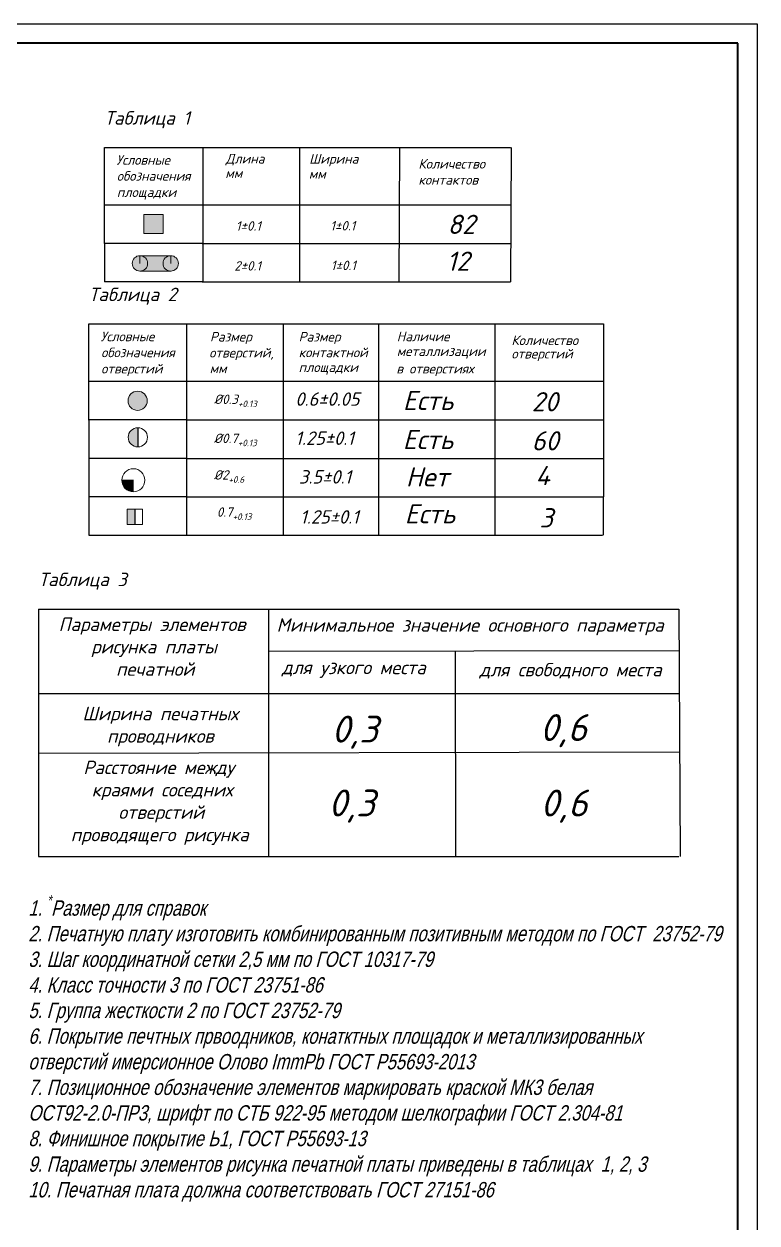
# Model space of a CAD drawing. Header units: millimetres. Extents: x 40 to 3761, y -469 to 920.
# Drawn here: x 2546.6 to 2737.6, y 94.4 to 406.7 of the extents above; entities that cross this region are included whole.
import ezdxf

# ---------------------------------------------------------------- set-up
doc = ezdxf.new("R2010")
doc.units = ezdxf.units.MM
for name, color, linetype in [('KONTUR', 7, 'Continuous'), ('MultiLayer', 9, 'Continuous'), ('PDF _Текст', 7, 'Continuous')]:
    doc.layers.add(name, color=color, linetype=linetype)
for name, color, linetype, lineweight in [('Основная', 7, 'Continuous', 40), ('Толстые', 7, 'Continuous', 30), ('тонкая', 7, 'Continuous', 20)]:
    doc.layers.add(name, color=color, linetype=linetype, lineweight=lineweight)
doc.styles.add('ESKD', font='standarteskd.shx', dxfattribs={"width": 0.8, "oblique": 15})
doc.styles.add('PDF ISOCPEUR Italic', font='isocpeui.ttf')

msp = doc.modelspace()

# ---------------------------------------------------------------- hatches: boundary and pattern name
h = msp.add_hatch(color=256)
h.dxf.hatch_style = 1
h.paths.add_polyline_path([(2578.742, 308.528, 1), (2573.742, 308.528, 1)])
h.paths.add_polyline_path([(2576.303, 301.508, 0.4142136), (2573.803, 299.008, 0.4142136), (2576.303, 296.508)])
h = msp.add_hatch(color=256)
h.dxf.hatch_style = 1
h.paths.add_polyline_path([(2575.206, 287.973), (2572.106, 287.973, 0.4142136), (2575.206, 284.873)])
at = {"layer": 'PDF _Текст'}
h = msp.add_hatch(color=256, dxfattribs=at)
h.dxf.hatch_style = 1
h.paths.add_polyline_path([(2582.861, 344.3, -0.4142136), (2584.861, 346.3), (2583.861, 346.3), (2576.861, 346.3, -0.4142136), (2578.861, 344.3, -0.4063435), (2576.915, 342.301), (2584.807, 342.301, -0.4063435)])
h.paths.add_polyline_path([(2582.861, 344.3, 0.4063435), (2584.807, 342.301), (2584.915, 342.301, 0.4063435), (2586.861, 344.3, 1)])
h.paths.add_polyline_path([(2578.861, 344.3, 1), (2574.861, 344.3, 0.4063435), (2576.807, 342.301), (2576.915, 342.301, 0.4063435)])
h.paths.add_polyline_path([(2582.904, 357.077), (2578.904, 357.077), (2577.904, 357.077), (2577.904, 352.077), (2582.904, 352.077)])
h = msp.add_hatch(color=256, dxfattribs=at)
h.dxf.hatch_style = 1
h.paths.add_polyline_path([(2575.611, 276.327), (2575.611, 280.327), (2573.549, 280.327), (2573.549, 276.327)])

# ---------------------------------------------------------------- linework, layer by layer
for p, q in [((2576.303, 301.508), (2576.303, 296.508)), ((2563.528, 283.511), (2563.528, 273.511)), ((2588.956, 283.511), (2588.956, 273.511)), ((2614.159, 283.511), (2614.159, 273.511)), ((2638.939, 283.511), (2638.939, 273.511)), ((2669.269, 283.511), (2669.269, 273.511)), ((2697.578, 273.511), (2697.578, 283.511)), ((2563.528, 273.511), (2697.361, 273.511))]:
    msp.add_line(p, q)
at = {"layer": 'KONTUR'}
for p, q in [((2140.563, 406.65), (2737.563, 406.65)), ((2737.563, 406.65), (2737.563, -13.35))]:
    msp.add_line(p, q, dxfattribs=at)
at = {"layer": 'PDF _Текст'}
msp.add_line((2575.611, 276.327), (2575.611, 280.327), dxfattribs=at)
at = {"layer": 'Основная'}
for p, q in [((2732.563, 401.65), (2160.563, 401.65)), ((2732.563, -8.35), (2732.563, 401.65))]:
    msp.add_line(p, q, dxfattribs=at)
at = {"layer": 'Толстые', "color": 0}
for p, q in [((2567.611, 349.493), (2567.611, 374.484)), ((2567.611, 374.484), (2673.352, 374.484)), ((2593.252, 374.484), (2593.252, 339.484)), ((2618.445, 374.484), (2618.445, 339.484)), ((2644.436, 374.504), (2644.245, 339.484)), ((2673.543, 374.504), (2673.352, 339.484)), ((2673.352, 359.493), (2567.611, 359.493)), ((2567.611, 349.493), (2567.611, 339.484)), ((2593.252, 349.493), (2567.611, 349.493)), ((2593.039, 349.493), (2673.352, 349.493)), ((2593.039, 339.484), (2567.611, 339.484)), ((2593.039, 339.484), (2673.352, 339.484)), ((2563.528, 303.459), (2563.528, 328.52)), ((2563.528, 328.52), (2697.578, 328.52)), ((2588.956, 328.52), (2588.956, 293.52)), ((2614.159, 328.52), (2614.159, 293.52)), ((2638.939, 328.52), (2638.939, 293.52)), ((2669.269, 328.52), (2669.269, 293.52)), ((2697.578, 328.52), (2697.578, 303.114)), ((2588.956, 318.511), (2588.956, 283.511)), ((2614.159, 318.511), (2614.159, 283.511)), ((2638.939, 318.511), (2638.939, 283.511)), ((2669.269, 318.511), (2669.269, 283.511)), ((2697.578, 313.528), (2563.528, 313.528)), ((2588.956, 308.502), (2588.956, 283.511)), ((2614.159, 308.502), (2614.159, 283.511)), ((2638.939, 308.502), (2638.939, 283.511)), ((2669.269, 308.502), (2669.269, 283.511)), ((2563.528, 303.529), (2563.528, 293.52)), ((2588.956, 303.529), (2563.528, 303.529)), ((2588.956, 303.529), (2697.578, 303.529)), ((2697.578, 303.529), (2697.578, 293.52)), ((2588.956, 293.52), (2563.528, 293.52)), ((2563.528, 293.52), (2563.528, 283.511)), ((2588.956, 293.52), (2697.578, 293.52)), ((2697.578, 293.52), (2697.578, 283.511)), ((2588.956, 283.511), (2563.528, 283.511)), ((2588.956, 283.511), (2697.578, 283.511)), ((2550.39, 254.295), (2717.202, 254.295)), ((2550.39, 254.295), (2550.39, 189.882)), ((2610.291, 254.295), (2610.291, 189.882)), ((2717.202, 254.295), (2717.538, 189.882)), ((2610.291, 243.295), (2717.259, 243.46)), ((2658.979, 243.37), (2659.062, 189.882)), ((2550.39, 232.295), (2717.317, 232.295)), ((2550.39, 216.758), (2717.396, 217.068)), ((2550.39, 189.882), (2717.202, 189.882))]:
    msp.add_line(p, q, dxfattribs=at)
at = {"layer": 'тонкая'}
for p, q in [((2577.904, 357.077), (2578.904, 357.077)), ((2577.904, 352.077), (2577.904, 357.077)), ((2578.904, 357.077), (2582.904, 357.077)), ((2582.904, 357.077), (2582.904, 352.077)), ((2582.904, 352.077), (2577.904, 352.077)), ((2576.861, 344.3), (2576.861, 346.3)), ((2576.861, 346.3), (2583.861, 346.3)), ((2583.861, 346.3), (2584.861, 346.3)), ((2584.861, 346.3), (2584.861, 344.3)), ((2576.807, 342.301), (2584.807, 342.301)), ((2584.807, 342.301), (2585.015, 342.301)), ((2577.549, 280.327), (2573.549, 280.327)), ((2573.549, 280.327), (2573.549, 276.327)), ((2577.549, 276.327), (2577.549, 280.327)), ((2573.549, 276.327), (2577.549, 276.327))]:
    msp.add_line(p, q, dxfattribs=at)
for centre, radius in [((2576.861, 344.3), 2), ((2584.861, 344.3), 2), ((2576.242, 308.528), 2.5), ((2576.303, 299.008), 2.5), ((2575.142, 287.821), 3)]:
    msp.add_circle(centre, radius, dxfattribs=at)

# ---------------------------------------------------------------- texts
at = {"layer": 'MultiLayer', "color": 0, "lineweight": -2, "insert": (2547.778, 179.776), "char_height": 4, "attachment_point": 1, "style": 'ESKD'}
msp.add_mtext_dynamic_manual_height_columns('\\A1;1. {\\H0.7x;\\S*^ ;}Размер для справок\\P2. Печатную плату изготовить комбинированным позитивным методом по ГОСТ  23752-79\\P3. Шаг координатной сетки 2,5 мм по ГОСТ 10317-79\\P4. Класс точности 3 по ГОСТ 23751-86\\P5. Группа жесткости 2 по ГОСТ 23752-79{\\A0; \\P6. Покрытие печтных првоодников, конатктных площадок и металлизированных отверстий имерсионное Олово ImmPb ГОСТ Р55693-2013\\P7. Позиционное обозначение элементов маркировать краской МК3 белая ОСТ92-2.0-ПР3, шрифт по СТБ 922-95 методом шелкографии ГОСТ 2.304-81\\P8. Финишное покрытие Ь1, ГОСТ Р55693-13\\P9. Параметры элементов рисунка печатной платы приведены в таблицах  1, 2, 3\\P10. Печатная плата должна соответствовать ГОСТ 27151-86}', width=173, gutter_width=50, heights=[0], dxfattribs=at)
at = {"layer": 'PDF _Текст', "color": 0, "attachment_point": 7, "style": 'PDF ISOCPEUR Italic'}
for s, insert, char_height in [('Таблица 1', (2567.611, 379.484), 3.5001), ('Условные', (2570.703, 369.99), 2.5001), ('Длина', (2599.178, 369.795), 2.5001), ('Ширина', (2620.922, 369.596), 2.5001), ('Количество', (2649.365, 368.979), 2.5001), ('обозначения', (2570.838, 365.827), 2.50005), ('мм', (2599.087, 366.555), 2.5001), ('мм', (2620.832, 366.356), 2.5001), ('контактов', (2649.365, 364.817), 2.5001), ('площадки', (2570.838, 360.914), 2.5001), ('82', (2656.956, 351.969), 5.0001), ('\\A1;1%%P0.1', (2601.839, 352.826), 2.45005), ('\\A1;1%%P0.1', (2626.412, 352.87), 2.45005), ('12', (2656.757, 342.377), 5.0001), ('\\A1;2%%P0.1', (2601.414, 342.431), 2.45005), ('\\A1;1%%P0.1', (2626.576, 342.557), 2.45005), ('Таблица 2', (2563.528, 333.52), 3.5001), ('Условные', (2566.62, 324.025), 2.5001), ('Размер', (2595.095, 323.275), 2.5001), ('Размер', (2618.186, 323.275), 2.5001), ('Наличие', (2643.735, 324.025), 2.5001), ('Количество', (2673.598, 323.015), 2.5001), ('обозначения', (2566.755, 319.863), 2.50005), ('отверстий,', (2594.899, 319.113), 2.5001), ('контактной', (2618.186, 319.863), 2.5001), ('металлизации', (2643.735, 319.488), 2.50005), ('отверстий', (2673.598, 318.852), 2.5001), ('отверстий', (2566.755, 314.95), 2.5001), ('мм', (2595.004, 315.7), 2.5001), ('площадки', (2618.186, 315.325), 2.5001), ('в отверстиях', (2643.629, 314.95), 2.50005), ('0.6±0.05', (2617.311, 307.209), 3.5001), ('Есть', (2645.304, 306.108), 5.0001), ('20', (2678.892, 305.776), 5.0001), ('\\A1;%%C0.7{\\H0.7x;\\S^ +0.13;}', (2596.109, 296.688), 2.45005), ('1.25±0.1', (2617.284, 297.035), 3.5001), ('Есть', (2645.277, 295.934), 5.0001), ('3.5±0.1', (2618.253, 286.953), 3.5001), ('Нет', (2646.09, 286.207), 5.0001), ('4', (2679.854, 286.543), 5), ('Есть', (2645.783, 276.593), 5.0001), ('\\A1;0.7{\\H0.7x;\\S^ +0.13;}', (2596.872, 277.486), 2.45005), ('1.25±0.1', (2618.555, 276.527), 3.5001), ('3', (2680.912, 275.545), 5), ('Таблица 3', (2550.441, 259.295), 3.5001), ('Минимальное значение основного параметра', (2612.449, 247.444), 3.50007), ('для узкого места', (2613.795, 236.361), 3.50007), ('для свободного места', (2665.268, 236.188), 3.50007)]:
    msp.add_mtext(s, dxfattribs=dict(at, insert=insert, char_height=char_height))
for s, insert, char_height, width in [('\\A1;%%C0.3{\\H0.7x;\\S^ +0.13;}', (2596.136, 306.862), 2.45005, 10.08047), ('60', (2678.865, 295.602), 5.0001, 10.16486), ('\\A1;%%C2{\\H0.7x;\\S^ +0.6;}', (2596.109, 287.153), 2.45005, 6.59082), ('\\pi1.75463;Параметры элементов \\P\\pi10.23301;рисунка платы \\P\\pi16.71344;печатной', (2553.915, 236.893), 3.50007, 54.6394), ('\\pi6.33309;Ширина печатных \\P\\pi12.75253;проводников', (2555.529, 218.535), 3.50007, 53.08399), ('0,3', (2626.763, 217.881), 7, 22.2309), ('0,6', (2681.043, 218.29), 7, 22.2309), ('\\pi5.60921;Расстояние между \\P\\pi7.78084;краями соседних \\P\\pi14.74916;отверстий \\P\\pi2.32922;проводящего рисунка', (2556.495, 192.847), 3.50007, 53.08399), ('0,3', (2625.954, 198.655), 7, 22.2309), ('0,6', (2681.176, 198.63), 7, 22.2309)]:
    msp.add_mtext(s, dxfattribs=dict(at, insert=insert, char_height=char_height, width=width))

doc.saveas('drawing.dxf')
